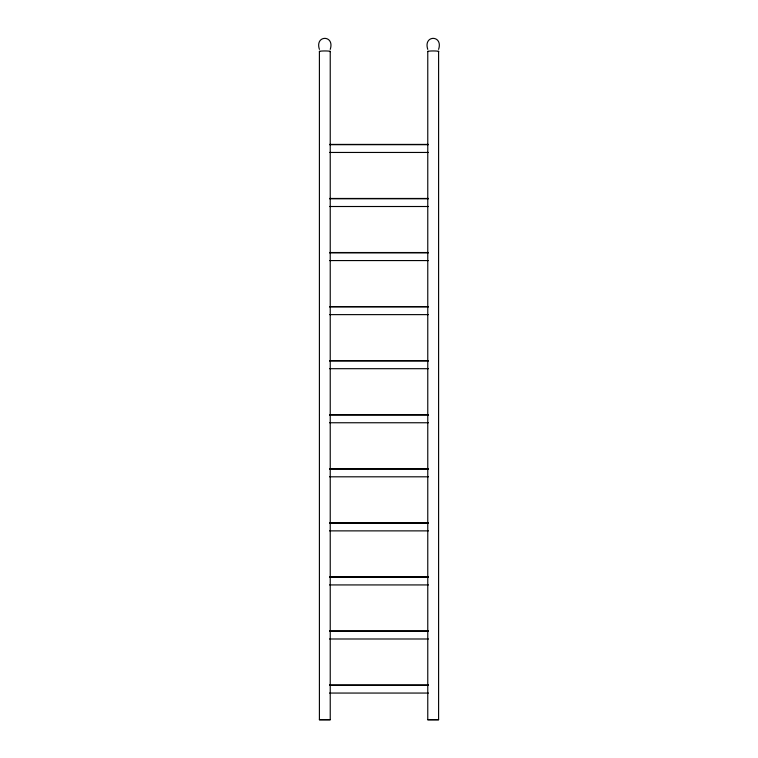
<?xml version="1.0" encoding="UTF-8"?>
<svg xmlns="http://www.w3.org/2000/svg" width="758" height="758" viewBox="0 0 758 758"><rect width="100%" height="100%" fill="white"/><g stroke="black" fill="none" stroke-linecap="round" stroke-linejoin="round"><path stroke-width="1.14" d="M319.402 51.478L319.402 719.74L330.232 719.74L330.232 51.478M330.232 719.74L319.402 719.74M427.768 51.478L427.768 719.74L438.598 719.74L438.598 51.478M438.598 719.74L427.768 719.74M329.531 144.408L428.469 144.408M329.531 144.693L428.469 144.693M329.531 152.453L428.469 152.453M329.531 198.463L428.469 198.463M329.531 198.757L428.469 198.757M329.531 206.508L428.469 206.508M329.531 252.528L428.469 252.528M329.531 252.821L428.469 252.821M329.531 260.572L428.469 260.572M329.531 306.592L428.469 306.592M329.531 306.876L428.469 306.876M329.531 314.627L428.469 314.627M329.531 360.647L428.469 360.647M329.531 360.941L428.469 360.941M329.531 368.691L428.469 368.691M329.531 414.711L428.469 414.711M329.531 414.996L428.469 414.996M329.531 422.756L428.469 422.756M329.531 468.766L428.469 468.766M329.531 469.06L428.469 469.06M329.531 476.81L428.469 476.81M329.531 522.83L428.469 522.83M329.531 523.124L428.469 523.124M329.531 530.875L428.469 530.875M329.531 576.895L428.469 576.895M329.531 577.179L428.469 577.179M329.531 584.93L428.469 584.93M329.531 630.95L428.469 630.95M329.531 631.243L428.469 631.243M329.531 638.994L428.469 638.994M329.531 685.014L428.469 685.014M329.531 685.298L428.469 685.298M329.531 693.058L428.469 693.058M438.598 49.374C443.421 34.707 422.945 34.707 427.768 49.374M330.232 49.374C335.055 34.707 314.579 34.707 319.402 49.374M438.408 51.298A5.41 0.711 0 0 1 438.408 51.667A5.41 0.54 0 0 0 433.188 50.947A5.41 0.54 0 0 0 427.957 51.62A5.41 0.711 0 0 1 427.957 51.298M330.043 51.298A5.41 0.711 0 0 1 330.043 51.667A5.41 0.54 0 0 0 324.812 50.947A5.41 0.54 0 0 0 319.592 51.62A5.41 0.711 0 0 1 319.592 51.298"/></g></svg>
